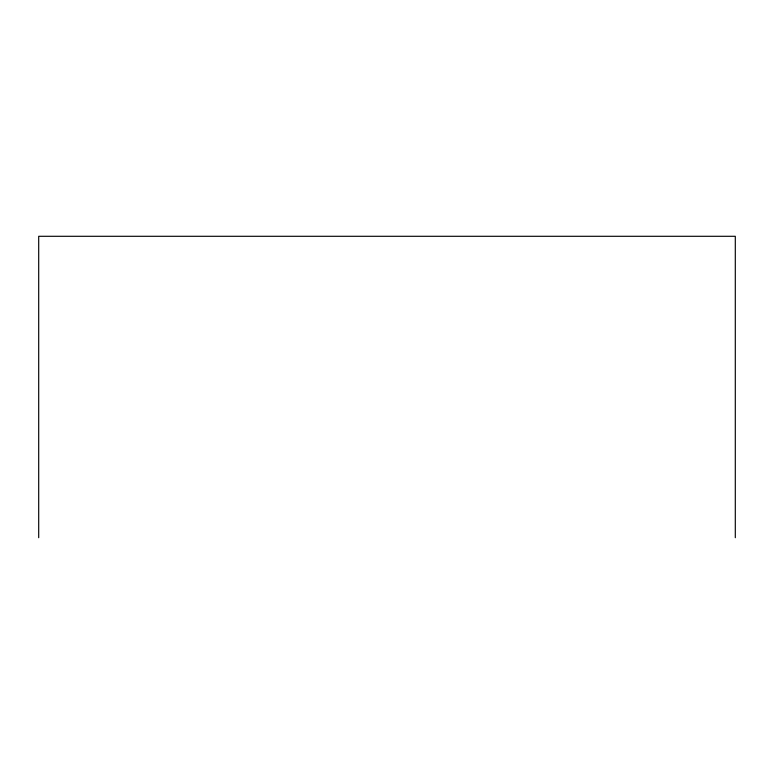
<?xml version="1.0" encoding="UTF-8"?>
<svg xmlns="http://www.w3.org/2000/svg" width="774" height="774" viewBox="0 0 774 774"><rect width="100%" height="100%" fill="white"/><g stroke="black" fill="none" stroke-linecap="round" stroke-linejoin="round"><path stroke-width="1.16" d="M735.3 537.707L735.3 236.293L38.7 236.293L38.7 537.707"/></g></svg>
